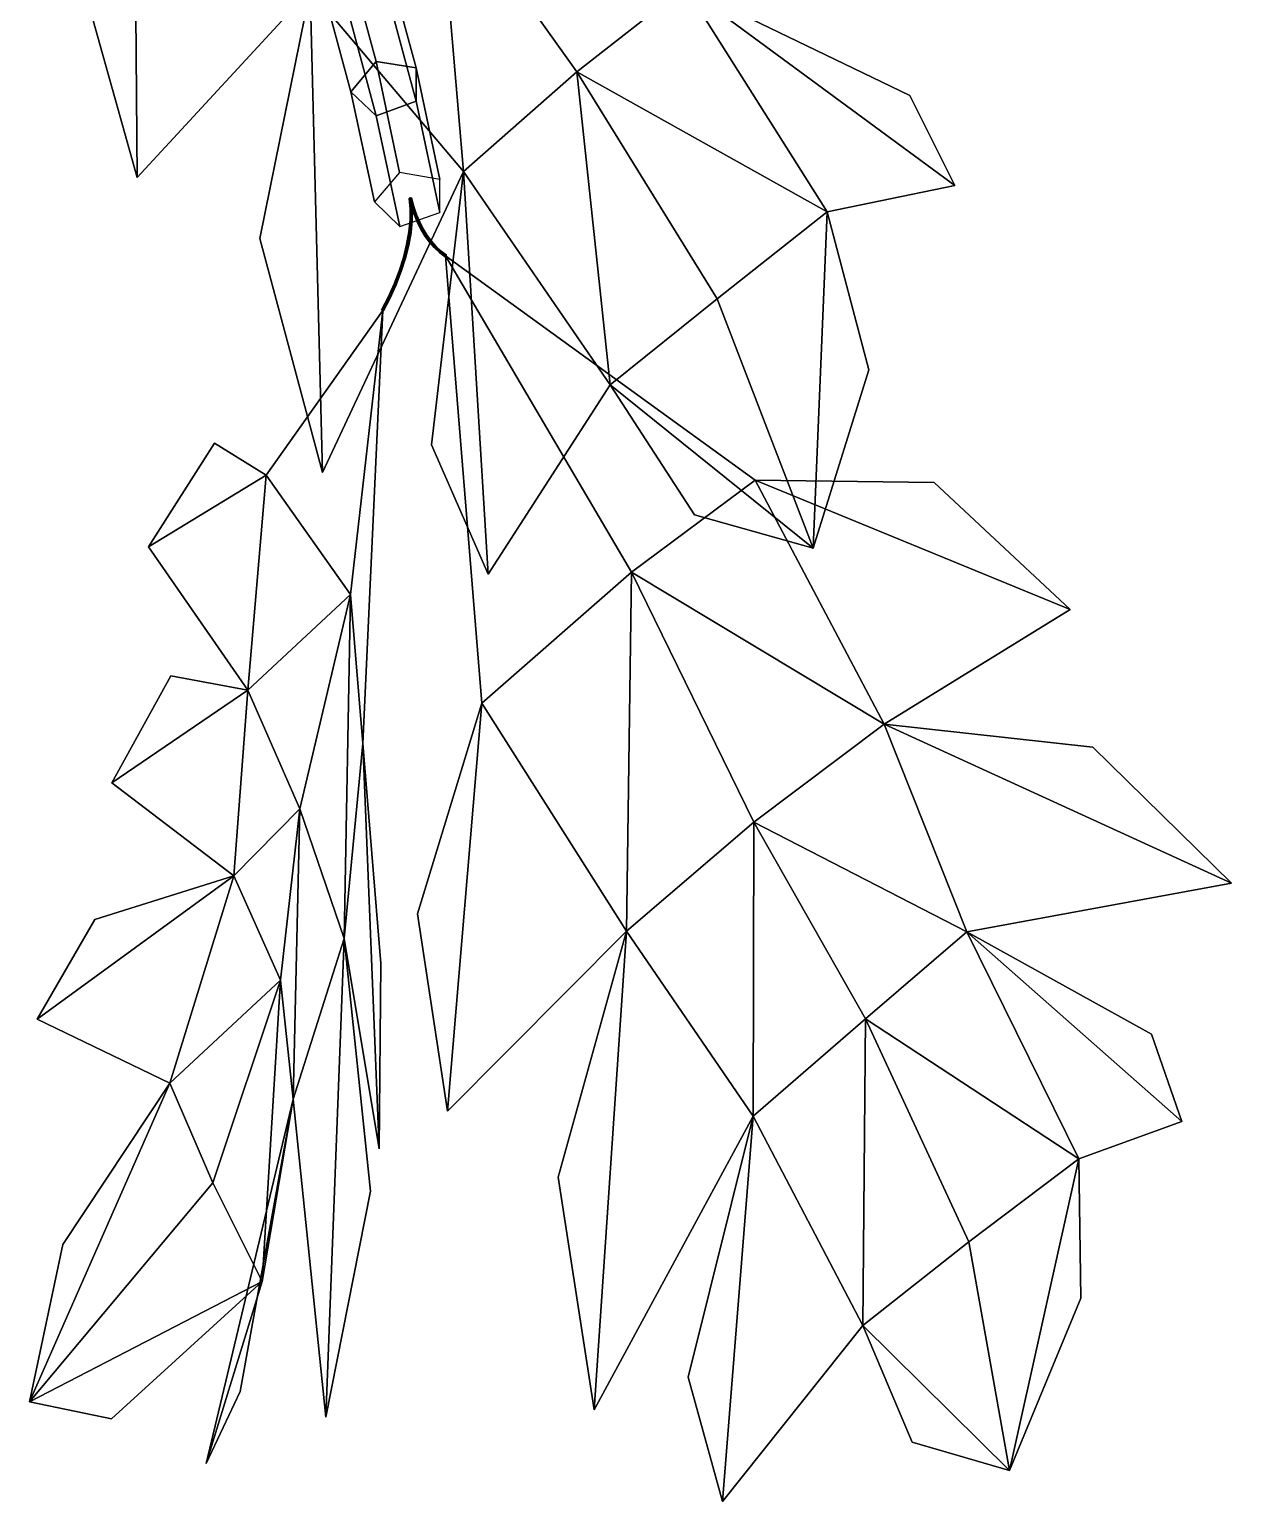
# Model space of a CAD drawing. Header units: metres. Extents: x -349 to 464, y -383 to 362.
# Drawn here: x 425.34 to 464.12, y -76.28 to -28.77 of the extents above; entities that cross this region are included whole.
import ezdxf

# ---------------------------------------------------------------- set-up
doc = ezdxf.new("R2010")
doc.units = ezdxf.units.M

msp = doc.modelspace()

# ---------------------------------------------------------------- linework, layer by layer
at = {"layer": 'Breeder_Leaf', "color": 3}
for points in [[(428.82, -33.5397, 466.7415), (426.9954, -27.04291, 465.3365), (428.7044, -20.2438, 466.8468)], [(428.82, -33.5397, 466.7415), (428.7044, -20.2438, 466.8468), (426.9954, -27.04291, 465.3365)], [(434.401, -27.4886, 468.5186), (428.82, -33.5397, 466.7415), (428.7044, -20.2438, 466.8468)], [(434.401, -27.4886, 468.5186), (428.7044, -20.2438, 466.8468), (428.82, -33.5397, 466.7415)], [(438.5322, -23.8717, 470.3829), (439.3485, -33.355, 470.0536), (434.401, -27.4886, 468.5186)], [(438.5322, -23.8717, 470.3829), (434.401, -27.4886, 468.5186), (439.3485, -33.355, 470.0536)], [(446.4919, -27.3889, 474.3857), (442.9977, -30.132, 471.6756), (438.5322, -23.8717, 470.3829)], [(446.4919, -27.3889, 474.3857), (438.5322, -23.8717, 470.3829), (442.9977, -30.132, 471.6756)], [(438.5322, -23.8717, 470.3829), (442.9977, -30.132, 471.6756), (439.3485, -33.355, 470.0536)], [(438.5322, -23.8717, 470.3829), (439.3485, -33.355, 470.0536), (442.9977, -30.132, 471.6756)], [(434.7997, -43.06927, 468.4941), (432.7714, -35.5153, 467.6176), (434.401, -27.4886, 468.5186)], [(434.7997, -43.06927, 468.4941), (434.401, -27.4886, 468.5186), (432.7714, -35.5153, 467.6176)], [(439.3485, -33.355, 470.0536), (434.7997, -43.06927, 468.4941), (434.401, -27.4886, 468.5186)], [(439.3485, -33.355, 470.0536), (434.401, -27.4886, 468.5186), (434.7997, -43.06927, 468.4941)], [(446.4919, -27.3889, 474.3857), (451.0729, -34.6493, 475.8462), (442.9977, -30.132, 471.6756)], [(446.4919, -27.3889, 474.3857), (442.9977, -30.132, 471.6756), (451.0729, -34.6493, 475.8462)], [(446.4919, -27.3889, 474.3857), (455.1978, -33.8038, 480.9997), (451.0729, -34.6493, 475.8462)], [(446.4919, -27.3889, 474.3857), (451.0729, -34.6493, 475.8462), (455.1978, -33.8038, 480.9997)], [(446.4919, -27.3889, 474.3857), (453.741, -30.9011, 479.7936), (455.1978, -33.8038, 480.9997)], [(446.4919, -27.3889, 474.3857), (455.1978, -33.8038, 480.9997), (453.741, -30.9011, 479.7936)], [(442.9977, -30.132, 471.6756), (444.0746, -40.2385, 473.0685), (439.3485, -33.355, 470.0536)], [(442.9977, -30.132, 471.6756), (439.3485, -33.355, 470.0536), (444.0746, -40.2385, 473.0685)], [(451.0729, -34.6493, 475.8462), (447.5322, -37.4562, 474.5599), (442.9977, -30.132, 471.6756)], [(451.0729, -34.6493, 475.8462), (442.9977, -30.132, 471.6756), (447.5322, -37.4562, 474.5599)], [(442.9977, -30.132, 471.6756), (447.5322, -37.4562, 474.5599), (444.0746, -40.2385, 473.0685)], [(442.9977, -30.132, 471.6756), (444.0746, -40.2385, 473.0685), (447.5322, -37.4562, 474.5599)], [(440.1389, -46.3498, 473.6413), (438.312, -42.1727, 471.7141), (439.3485, -33.355, 470.0536)], [(440.1389, -46.3498, 473.6413), (439.3485, -33.355, 470.0536), (438.312, -42.1727, 471.7141)], [(444.0746, -40.2385, 473.0685), (440.1389, -46.3498, 473.6413), (439.3485, -33.355, 470.0536)], [(444.0746, -40.2385, 473.0685), (439.3485, -33.355, 470.0536), (440.1389, -46.3498, 473.6413)], [(451.0729, -34.6493, 475.8462), (450.6258, -45.5103, 480.8827), (447.5322, -37.4562, 474.5599)], [(451.0729, -34.6493, 475.8462), (447.5322, -37.4562, 474.5599), (450.6258, -45.5103, 480.8827)], [(451.0729, -34.6493, 475.8462), (452.4189, -39.7538, 480.8511), (450.6258, -45.5103, 480.8827)], [(451.0729, -34.6493, 475.8462), (450.6258, -45.5103, 480.8827), (452.4189, -39.7538, 480.8511)], [(448.7532, -43.3095, 513.3763), (444.7593, -46.2792, 509.761), (438.7642, -36.07356, 505.1475)], [(448.7532, -43.3095, 513.3763), (438.7642, -36.07356, 505.1475), (444.7593, -46.2792, 509.761)], [(438.7642, -36.07356, 505.1475), (444.7593, -46.2792, 509.761), (439.9302, -50.5149, 508.3003)], [(438.7642, -36.07356, 505.1475), (439.9302, -50.5149, 508.3003), (444.7593, -46.2792, 509.761)], [(447.5322, -37.4562, 474.5599), (450.6258, -45.5103, 480.8827), (444.0746, -40.2385, 473.0685)], [(447.5322, -37.4562, 474.5599), (444.0746, -40.2385, 473.0685), (450.6258, -45.5103, 480.8827)], [(436.7357, -37.8357, 503.046), (435.701, -47.00905, 494.3189), (432.9767, -43.153, 489.7249)], [(436.7357, -37.8357, 503.046), (432.9767, -43.153, 489.7249), (435.701, -47.00905, 494.3189)], [(436.0913, -51.8134, 498.1407), (435.701, -47.00905, 494.3189), (436.7357, -37.8357, 503.046)], [(436.0913, -51.8134, 498.1407), (436.7357, -37.8357, 503.046), (435.701, -47.00905, 494.3189)], [(450.6258, -45.5103, 480.8827), (446.7996, -44.4315, 477.5322), (444.0746, -40.2385, 473.0685)], [(450.6258, -45.5103, 480.8827), (444.0746, -40.2385, 473.0685), (446.7996, -44.4315, 477.5322)], [(429.1825, -45.4708, 477.1935), (431.3107, -42.1173, 482.827), (432.9767, -43.153, 489.7249)], [(429.1825, -45.4708, 477.1935), (432.9767, -43.153, 489.7249), (431.3107, -42.1173, 482.827)], [(432.3865, -50.09273, 483.4619), (429.1825, -45.4708, 477.1935), (432.9767, -43.153, 489.7249)], [(432.3865, -50.09273, 483.4619), (432.9767, -43.153, 489.7249), (429.1825, -45.4708, 477.1935)], [(435.701, -47.00905, 494.3189), (432.3865, -50.09273, 483.4619), (432.9767, -43.153, 489.7249)], [(435.701, -47.00905, 494.3189), (432.9767, -43.153, 489.7249), (432.3865, -50.09273, 483.4619)], [(448.7532, -43.3095, 513.3763), (452.9103, -51.1935, 516.2477), (444.7593, -46.2792, 509.761)], [(448.7532, -43.3095, 513.3763), (444.7593, -46.2792, 509.761), (452.9103, -51.1935, 516.2477)], [(448.7532, -43.3095, 513.3763), (458.915, -47.49, 520.7975), (452.9103, -51.1935, 516.2477)], [(448.7532, -43.3095, 513.3763), (452.9103, -51.1935, 516.2477), (458.915, -47.49, 520.7975)], [(448.7532, -43.3095, 513.3763), (454.525, -43.39, 517.684), (458.915, -47.49, 520.7975)], [(448.7532, -43.3095, 513.3763), (458.915, -47.49, 520.7975), (454.525, -43.39, 517.684)], [(444.7593, -46.2792, 509.761), (444.6016, -57.8762, 511.7242), (439.9302, -50.5149, 508.3003)], [(444.7593, -46.2792, 509.761), (439.9302, -50.5149, 508.3003), (444.6016, -57.8762, 511.7242)], [(444.7593, -46.2792, 509.761), (448.7074, -54.3573, 513.8183), (444.6016, -57.8762, 511.7242)], [(444.7593, -46.2792, 509.761), (444.6016, -57.8762, 511.7242), (448.7074, -54.3573, 513.8183)], [(452.9103, -51.1935, 516.2477), (448.7074, -54.3573, 513.8183), (444.7593, -46.2792, 509.761)], [(452.9103, -51.1935, 516.2477), (444.7593, -46.2792, 509.761), (448.7074, -54.3573, 513.8183)], [(435.701, -47.00905, 494.3189), (434.0594, -53.925, 487.4794), (432.3865, -50.09273, 483.4619)], [(435.701, -47.00905, 494.3189), (432.3865, -50.09273, 483.4619), (434.0594, -53.925, 487.4794)], [(435.494, -58.103, 491.2293), (434.0594, -53.925, 487.4794), (435.701, -47.00905, 494.3189)], [(435.494, -58.103, 491.2293), (435.701, -47.00905, 494.3189), (434.0594, -53.925, 487.4794)], [(436.0913, -51.8134, 498.1407), (435.494, -58.103, 491.2293), (435.701, -47.00905, 494.3189)], [(436.0913, -51.8134, 498.1407), (435.701, -47.00905, 494.3189), (435.494, -58.103, 491.2293)], [(427.9947, -53.08286, 468.8097), (429.9054, -49.6278, 475.6182), (432.3865, -50.09273, 483.4619)], [(427.9947, -53.08286, 468.8097), (432.3865, -50.09273, 483.4619), (429.9054, -49.6278, 475.6182)], [(431.9329, -56.08727, 478.451), (427.9947, -53.08286, 468.8097), (432.3865, -50.09273, 483.4619)], [(431.9329, -56.08727, 478.451), (432.3865, -50.09273, 483.4619), (427.9947, -53.08286, 468.8097)], [(434.0594, -53.925, 487.4794), (431.9329, -56.08727, 478.451), (432.3865, -50.09273, 483.4619)], [(434.0594, -53.925, 487.4794), (432.3865, -50.09273, 483.4619), (431.9329, -56.08727, 478.451)], [(438.8315, -63.686, 509.7565), (437.8569, -57.3104, 507.3246), (439.9302, -50.5149, 508.3003)], [(438.8315, -63.686, 509.7565), (439.9302, -50.5149, 508.3003), (437.8569, -57.3104, 507.3246)], [(444.6016, -57.8762, 511.7242), (438.8315, -63.686, 509.7565), (439.9302, -50.5149, 508.3003)], [(444.6016, -57.8762, 511.7242), (439.9302, -50.5149, 508.3003), (438.8315, -63.686, 509.7565)], [(452.9103, -51.1935, 516.2477), (455.5849, -57.8946, 519.4695), (448.7074, -54.3573, 513.8183)], [(452.9103, -51.1935, 516.2477), (448.7074, -54.3573, 513.8183), (455.5849, -57.8946, 519.4695)], [(452.9103, -51.1935, 516.2477), (464.1228, -56.3164, 525.9161), (455.5849, -57.8946, 519.4695)], [(452.9103, -51.1935, 516.2477), (455.5849, -57.8946, 519.4695), (464.1228, -56.3164, 525.9161)], [(452.9103, -51.1935, 516.2477), (459.6455, -51.9327, 520.91), (464.1228, -56.3164, 525.9161)], [(452.9103, -51.1935, 516.2477), (464.1228, -56.3164, 525.9161), (459.6455, -51.9327, 520.91)], [(436.0913, -51.8134, 498.1407), (436.6211, -64.8938, 496.0344), (435.494, -58.103, 491.2293)], [(436.0913, -51.8134, 498.1407), (435.494, -58.103, 491.2293), (436.6211, -64.8938, 496.0344)], [(436.0913, -51.8134, 498.1407), (436.6715, -58.9141, 499.1992), (436.6211, -64.8938, 496.0344)], [(436.0913, -51.8134, 498.1407), (436.6211, -64.8938, 496.0344), (436.6715, -58.9141, 499.1992)], [(434.0594, -53.925, 487.4794), (433.439, -59.4556, 482.0176), (431.9329, -56.08727, 478.451)], [(434.0594, -53.925, 487.4794), (431.9329, -56.08727, 478.451), (433.439, -59.4556, 482.0176)], [(433.8454, -63.2957, 485.5058), (433.439, -59.4556, 482.0176), (434.0594, -53.925, 487.4794)], [(433.8454, -63.2957, 485.5058), (434.0594, -53.925, 487.4794), (433.439, -59.4556, 482.0176)], [(435.494, -58.103, 491.2293), (433.8454, -63.2957, 485.5058), (434.0594, -53.925, 487.4794)], [(435.494, -58.103, 491.2293), (434.0594, -53.925, 487.4794), (433.8454, -63.2957, 485.5058)], [(448.7074, -54.3573, 513.8183), (448.6852, -63.8376, 514.73), (444.6016, -57.8762, 511.7242)], [(448.7074, -54.3573, 513.8183), (444.6016, -57.8762, 511.7242), (448.6852, -63.8376, 514.73)], [(448.7074, -54.3573, 513.8183), (452.3183, -60.7048, 516.5521), (448.6852, -63.8376, 514.73)], [(448.7074, -54.3573, 513.8183), (448.6852, -63.8376, 514.73), (452.3183, -60.7048, 516.5521)], [(455.5849, -57.8946, 519.4695), (452.3183, -60.7048, 516.5521), (448.7074, -54.3573, 513.8183)], [(455.5849, -57.8946, 519.4695), (448.7074, -54.3573, 513.8183), (452.3183, -60.7048, 516.5521)], [(429.8701, -62.7761, 472.9911), (425.5899, -60.7093, 467.4617), (431.9329, -56.08727, 478.451)], [(429.8701, -62.7761, 472.9911), (431.9329, -56.08727, 478.451), (425.5899, -60.7093, 467.4617)], [(425.5899, -60.7093, 467.4617), (427.4515, -57.4986, 470.7368), (431.9329, -56.08727, 478.451)], [(425.5899, -60.7093, 467.4617), (431.9329, -56.08727, 478.451), (427.4515, -57.4986, 470.7368)], [(433.439, -59.4556, 482.0176), (429.8701, -62.7761, 472.9911), (431.9329, -56.08727, 478.451)], [(433.439, -59.4556, 482.0176), (431.9329, -56.08727, 478.451), (429.8701, -62.7761, 472.9911)], [(443.5575, -73.3168, 513.5713), (442.3979, -65.8127, 511.5005), (444.6016, -57.8762, 511.7242)], [(443.5575, -73.3168, 513.5713), (444.6016, -57.8762, 511.7242), (442.3979, -65.8127, 511.5005)], [(448.6852, -63.8376, 514.73), (443.5575, -73.3168, 513.5713), (444.6016, -57.8762, 511.7242)], [(448.6852, -63.8376, 514.73), (444.6016, -57.8762, 511.7242), (443.5575, -73.3168, 513.5713)], [(455.5849, -57.8946, 519.4695), (459.1908, -65.2177, 522.5029), (452.3183, -60.7048, 516.5521)], [(455.5849, -57.8946, 519.4695), (452.3183, -60.7048, 516.5521), (459.1908, -65.2177, 522.5029)], [(455.5849, -57.8946, 519.4695), (462.5207, -64.01406, 528.1376), (459.1908, -65.2177, 522.5029)], [(455.5849, -57.8946, 519.4695), (459.1908, -65.2177, 522.5029), (462.5207, -64.01406, 528.1376)], [(455.5849, -57.8946, 519.4695), (461.5446, -61.1939, 526.3781), (462.5207, -64.01406, 528.1376)], [(455.5849, -57.8946, 519.4695), (462.5207, -64.01406, 528.1376), (461.5446, -61.1939, 526.3781)], [(435.494, -58.103, 491.2293), (434.9057, -73.5597, 488.7414), (433.8454, -63.2957, 485.5058)], [(435.494, -58.103, 491.2293), (433.8454, -63.2957, 485.5058), (434.9057, -73.5597, 488.7414)], [(435.494, -58.103, 491.2293), (436.3428, -66.2671, 491.7541), (434.9057, -73.5597, 488.7414)], [(435.494, -58.103, 491.2293), (434.9057, -73.5597, 488.7414), (436.3428, -66.2671, 491.7541)], [(433.439, -59.4556, 482.0176), (431.2534, -65.9922, 476.0998), (429.8701, -62.7761, 472.9911)], [(433.439, -59.4556, 482.0176), (429.8701, -62.7761, 472.9911), (431.2534, -65.9922, 476.0998)], [(432.8521, -69.1769, 479.1611), (431.2534, -65.9922, 476.0998), (433.439, -59.4556, 482.0176)], [(432.8521, -69.1769, 479.1611), (433.439, -59.4556, 482.0176), (431.2534, -65.9922, 476.0998)], [(433.8454, -63.2957, 485.5058), (432.8521, -69.1769, 479.1611), (433.439, -59.4556, 482.0176)], [(433.8454, -63.2957, 485.5058), (433.439, -59.4556, 482.0176), (432.8521, -69.1769, 479.1611)], [(452.3183, -60.7048, 516.5521), (452.2258, -70.5976, 519.2658), (448.6852, -63.8376, 514.73)], [(452.3183, -60.7048, 516.5521), (448.6852, -63.8376, 514.73), (452.2258, -70.5976, 519.2658)], [(452.3183, -60.7048, 516.5521), (455.6503, -67.9036, 520.9793), (452.2258, -70.5976, 519.2658)], [(452.3183, -60.7048, 516.5521), (452.2258, -70.5976, 519.2658), (455.6503, -67.9036, 520.9793)], [(459.1908, -65.2177, 522.5029), (455.6503, -67.9036, 520.9793), (452.3183, -60.7048, 516.5521)], [(459.1908, -65.2177, 522.5029), (452.3183, -60.7048, 516.5521), (455.6503, -67.9036, 520.9793)], [(431.2534, -65.9922, 476.0998), (425.34, -73.06694, 470.6779), (429.8701, -62.7761, 472.9911)], [(431.2534, -65.9922, 476.0998), (429.8701, -62.7761, 472.9911), (425.34, -73.06694, 470.6779)], [(425.34, -73.06694, 470.6779), (426.4135, -67.9813, 470.5639), (429.8701, -62.7761, 472.9911)], [(425.34, -73.06694, 470.6779), (429.8701, -62.7761, 472.9911), (426.4135, -67.9813, 470.5639)], [(433.8454, -63.2957, 485.5058), (431.045, -75.05787, 481.6983), (432.8521, -69.1769, 479.1611)], [(433.8454, -63.2957, 485.5058), (432.8521, -69.1769, 479.1611), (431.045, -75.05787, 481.6983)], [(433.8454, -63.2957, 485.5058), (432.1355, -72.7297, 484.0205), (431.045, -75.05787, 481.6983)], [(433.8454, -63.2957, 485.5058), (431.045, -75.05787, 481.6983), (432.1355, -72.7297, 484.0205)], [(447.7012, -76.2823, 519.8799), (446.5916, -72.2682, 517.2049), (448.6852, -63.8376, 514.73)], [(447.7012, -76.2823, 519.8799), (448.6852, -63.8376, 514.73), (446.5916, -72.2682, 517.2049)], [(452.2258, -70.5976, 519.2658), (447.7012, -76.2823, 519.8799), (448.6852, -63.8376, 514.73)], [(452.2258, -70.5976, 519.2658), (448.6852, -63.8376, 514.73), (447.7012, -76.2823, 519.8799)], [(459.1908, -65.2177, 522.5029), (456.9609, -75.2753, 528.6184), (455.6503, -67.9036, 520.9793)], [(459.1908, -65.2177, 522.5029), (455.6503, -67.9036, 520.9793), (456.9609, -75.2753, 528.6184)], [(459.1908, -65.2177, 522.5029), (459.2613, -69.7164, 528.2191), (456.9609, -75.2753, 528.6184)], [(459.1908, -65.2177, 522.5029), (456.9609, -75.2753, 528.6184), (459.2613, -69.7164, 528.2191)], [(432.8521, -69.1769, 479.1611), (425.34, -73.06694, 470.6779), (431.2534, -65.9922, 476.0998)], [(432.8521, -69.1769, 479.1611), (431.2534, -65.9922, 476.0998), (425.34, -73.06694, 470.6779)], [(455.6503, -67.9036, 520.9793), (456.9609, -75.2753, 528.6184), (452.2258, -70.5976, 519.2658)], [(455.6503, -67.9036, 520.9793), (452.2258, -70.5976, 519.2658), (456.9609, -75.2753, 528.6184)], [(432.8521, -69.1769, 479.1611), (427.9851, -73.6117, 476.0686), (425.34, -73.06694, 470.6779)], [(432.8521, -69.1769, 479.1611), (425.34, -73.06694, 470.6779), (427.9851, -73.6117, 476.0686)], [(456.9609, -75.2753, 528.6184), (453.8211, -74.3646, 524.5759), (452.2258, -70.5976, 519.2658)], [(456.9609, -75.2753, 528.6184), (452.2258, -70.5976, 519.2658), (453.8211, -74.3646, 524.5759)]]:
    msp.add_3dface(points, dxfattribs=at)
at = {"layer": 'Breeder_Petiole', "color": 3}
for points in [[(435.5666, -26.2702, 493.5556), (436.5209, -29.8047, 497.9373), (435.7134, -30.7772, 497.3287), (434.7657, -27.2639, 492.9732)], [(436.8514, -26.4405, 493.083), (437.8135, -30.00154, 497.4972), (436.5209, -29.8047, 497.9373), (435.5666, -26.2702, 493.5556)], [(436.8566, -27.5185, 492.2222), (437.8168, -31.07495, 496.6305), (437.8135, -30.00154, 497.4972), (436.8514, -26.4405, 493.083)], [(434.7657, -27.2639, 492.9732), (435.7134, -30.7772, 497.3287), (436.5263, -31.5515, 496.527), (435.5749, -28.02457, 492.1547)], [(435.5749, -28.02457, 492.1547), (436.5263, -31.5515, 496.527), (437.8168, -31.07495, 496.6305), (436.8566, -27.5185, 492.2222)], [(436.5209, -29.8047, 497.9373), (437.2819, -33.3825, 502.3218), (436.4689, -34.3333, 501.687), (435.7134, -30.7772, 497.3287)], [(437.8135, -30.00154, 497.4972), (438.5807, -33.6061, 501.914), (437.2819, -33.3825, 502.3218), (436.5209, -29.8047, 497.9373)], [(437.8168, -31.07495, 496.6305), (438.5825, -34.6748, 501.0416), (438.5807, -33.6061, 501.914), (437.8135, -30.00154, 497.4972)], [(435.7134, -30.7772, 497.3287), (436.4689, -34.3333, 501.687), (437.2848, -35.1217, 500.9021), (436.5263, -31.5515, 496.527)], [(436.5263, -31.5515, 496.527), (437.2848, -35.1217, 500.9021), (438.5825, -34.6748, 501.0416), (437.8168, -31.07495, 496.6305)], [(437.6239, -34.1949, 501.6034), (437.6527, -34.525, 501.934), (437.6243, -34.5535, 501.908), (437.5954, -34.2236, 501.5772)], [(437.6234, -34.1922, 501.6003), (437.6991, -34.4698, 501.9695), (437.6717, -34.5037, 501.9496), (437.5958, -34.2263, 501.5803)], [(437.668, -34.1994, 501.5857), (437.7433, -34.477, 501.955), (437.6991, -34.4698, 501.9695), (437.6234, -34.1922, 501.6003)], [(437.6687, -34.2037, 501.5907), (437.6972, -34.5338, 501.9214), (437.6527, -34.525, 501.934), (437.6239, -34.1949, 501.6034)], [(437.6683, -34.2374, 501.5572), (437.7437, -34.5146, 501.9267), (437.7433, -34.477, 501.955), (437.668, -34.1994, 501.5857)], [(437.6683, -34.2374, 501.5572), (437.6968, -34.5671, 501.8881), (437.6972, -34.5338, 501.9214), (437.6687, -34.2037, 501.5907)], [(437.5954, -34.2236, 501.5772), (437.6243, -34.5535, 501.908), (437.652, -34.5793, 501.8799), (437.6232, -34.2496, 501.5489)], [(437.5958, -34.2263, 501.5803), (437.6717, -34.5037, 501.9496), (437.6996, -34.531, 501.9234), (437.624, -34.2539, 501.5539)], [(437.6527, -34.525, 501.934), (437.6474, -34.8889, 502.2329), (437.6191, -34.9129, 502.2032), (437.6243, -34.5535, 501.908)], [(437.6243, -34.5535, 501.908), (437.6191, -34.9129, 502.2032), (437.6466, -34.9372, 502.1741), (437.652, -34.5793, 501.8799)], [(437.6232, -34.2496, 501.5489), (437.652, -34.5793, 501.8799), (437.6968, -34.5671, 501.8881), (437.6683, -34.2374, 501.5572)], [(437.624, -34.2539, 501.5539), (437.6996, -34.531, 501.9234), (437.7437, -34.5146, 501.9267), (437.6683, -34.2374, 501.5572)], [(437.652, -34.5793, 501.8799), (437.6466, -34.9372, 502.1741), (437.6911, -34.9286, 502.1854), (437.6968, -34.5671, 501.8881)], [(437.6972, -34.5338, 501.9214), (437.6916, -34.8989, 502.2215), (437.6474, -34.8889, 502.2329), (437.6527, -34.525, 501.934)], [(437.6991, -34.4698, 501.9695), (437.7877, -34.7301, 502.3468), (437.7609, -34.7651, 502.3289), (437.6717, -34.5037, 501.9496)], [(437.6717, -34.5037, 501.9496), (437.7609, -34.7651, 502.3289), (437.7887, -34.7926, 502.3035), (437.6996, -34.531, 501.9234)], [(437.6968, -34.5671, 501.8881), (437.6911, -34.9286, 502.1854), (437.6916, -34.8989, 502.2215), (437.6972, -34.5338, 501.9214)], [(437.7433, -34.477, 501.955), (437.8314, -34.7368, 502.3319), (437.7877, -34.7301, 502.3468), (437.6991, -34.4698, 501.9695)], [(437.6996, -34.531, 501.9234), (437.7887, -34.7926, 502.3035), (437.8321, -34.7753, 502.3052), (437.7437, -34.5146, 501.9267)], [(437.7437, -34.5146, 501.9267), (437.8321, -34.7753, 502.3052), (437.8314, -34.7368, 502.3319), (437.7433, -34.477, 501.955)], [(437.6474, -34.8889, 502.2329), (437.6079, -35.2792, 502.4935), (437.5802, -35.2984, 502.4605), (437.6191, -34.9129, 502.2032)], [(437.6191, -34.9129, 502.2032), (437.5802, -35.2984, 502.4605), (437.6075, -35.3211, 502.4307), (437.6466, -34.9372, 502.1741)], [(437.6466, -34.9372, 502.1741), (437.6075, -35.3211, 502.4307), (437.6514, -35.3163, 502.4446), (437.6911, -34.9286, 502.1854)], [(437.6916, -34.8989, 502.2215), (437.6517, -35.2905, 502.4832), (437.6079, -35.2792, 502.4935), (437.6474, -34.8889, 502.2329)], [(437.6911, -34.9286, 502.1854), (437.6514, -35.3163, 502.4446), (437.6517, -35.2905, 502.4832), (437.6916, -34.8989, 502.2215)], [(437.7877, -34.7301, 502.3468), (437.889, -34.9733, 502.7322), (437.8629, -35.00926, 502.7165), (437.7609, -34.7651, 502.3289)], [(437.7609, -34.7651, 502.3289), (437.8629, -35.00926, 502.7165), (437.8907, -35.03695, 502.6917), (437.7887, -34.7926, 502.3035)], [(437.8314, -34.7368, 502.3319), (437.9323, -34.9796, 502.7169), (437.889, -34.9733, 502.7322), (437.7877, -34.7301, 502.3468)], [(437.7887, -34.7926, 502.3035), (437.8907, -35.03695, 502.6917), (437.9333, -35.01874, 502.692), (437.8321, -34.7753, 502.3052)], [(437.8321, -34.7753, 502.3052), (437.9333, -35.01874, 502.692), (437.9323, -34.9796, 502.7169), (437.8314, -34.7368, 502.3319)], [(437.889, -34.9733, 502.7322), (438.0029, -35.1987, 503.1249), (437.9775, -35.2355, 503.1111), (437.8629, -35.00926, 502.7165)], [(437.8629, -35.00926, 502.7165), (437.9775, -35.2355, 503.1111), (438.0052, -35.2633, 503.0872), (437.8907, -35.03695, 502.6917)], [(437.9323, -34.9796, 502.7169), (438.0457, -35.2046, 503.1091), (438.0029, -35.1987, 503.1249), (437.889, -34.9733, 502.7322)], [(437.8907, -35.03695, 502.6917), (438.0052, -35.2633, 503.0872), (438.0471, -35.2443, 503.0859), (437.9333, -35.01874, 502.692)], [(437.9333, -35.01874, 502.692), (438.0471, -35.2443, 503.0859), (438.0457, -35.2046, 503.1091), (437.9323, -34.9796, 502.7169)], [(437.6079, -35.2792, 502.4935), (437.5348, -35.69, 502.7118), (437.5079, -35.7042, 502.6762), (437.5802, -35.2984, 502.4605)], [(437.5802, -35.2984, 502.4605), (437.5079, -35.7042, 502.6762), (437.5352, -35.7252, 502.6457), (437.6075, -35.3211, 502.4307)], [(437.6517, -35.2905, 502.4832), (437.578, -35.7027, 502.7025), (437.5348, -35.69, 502.7118), (437.6079, -35.2792, 502.4935)], [(437.6075, -35.3211, 502.4307), (437.5352, -35.7252, 502.6457), (437.5783, -35.7243, 502.6619), (437.6514, -35.3163, 502.4446)], [(437.6514, -35.3163, 502.4446), (437.5783, -35.7243, 502.6619), (437.578, -35.7027, 502.7025), (437.6517, -35.2905, 502.4832)], [(438.0029, -35.1987, 503.1249), (438.1291, -35.4058, 503.5239), (438.1045, -35.4434, 503.5121), (437.9775, -35.2355, 503.1111)], [(437.9775, -35.2355, 503.1111), (438.1045, -35.4434, 503.5121), (438.1322, -35.4713, 503.4889), (438.0052, -35.2633, 503.0872)], [(438.0457, -35.2046, 503.1091), (438.1714, -35.4114, 503.5076), (438.1291, -35.4058, 503.5239), (438.0029, -35.1987, 503.1249)], [(438.0052, -35.2633, 503.0872), (438.1322, -35.4713, 503.4889), (438.1733, -35.4516, 503.4861), (438.0471, -35.2443, 503.0859)], [(438.0471, -35.2443, 503.0859), (438.1733, -35.4516, 503.4861), (438.1714, -35.4114, 503.5076), (438.0457, -35.2046, 503.1091)], [(438.1291, -35.4058, 503.5239), (438.2673, -35.5941, 503.9281), (438.2435, -35.6324, 503.9185), (438.1045, -35.4434, 503.5121)], [(438.1045, -35.4434, 503.5121), (438.2435, -35.6324, 503.9185), (438.2712, -35.6604, 503.896), (438.1322, -35.4713, 503.4889)], [(438.1714, -35.4114, 503.5076), (438.3091, -35.5994, 503.9114), (438.2673, -35.5941, 503.9281), (438.1291, -35.4058, 503.5239)], [(438.1322, -35.4713, 503.4889), (438.2712, -35.6604, 503.896), (438.3115, -35.6401, 503.8917), (438.1733, -35.4516, 503.4861)], [(438.1733, -35.4516, 503.4861), (438.3115, -35.6401, 503.8917), (438.3091, -35.5994, 503.9114), (438.1714, -35.4114, 503.5076)], [(438.2673, -35.5941, 503.9281), (438.4171, -35.7632, 504.3367), (438.3942, -35.802, 504.3291), (438.2435, -35.6324, 503.9185)], [(438.2435, -35.6324, 503.9185), (438.3942, -35.802, 504.3291), (438.4219, -35.83, 504.3074), (438.2712, -35.6604, 503.896)], [(438.3091, -35.5994, 503.9114), (438.4584, -35.7682, 504.3196), (438.4171, -35.7632, 504.3367), (438.2673, -35.5941, 503.9281)], [(438.3115, -35.6401, 503.8917), (438.4613, -35.8092, 504.3015), (438.4584, -35.7682, 504.3196), (438.3091, -35.5994, 503.9114)], [(437.5348, -35.69, 502.7118), (437.4291, -36.1151, 502.8846), (437.4036, -36.1241, 502.8469), (437.5079, -35.7042, 502.6762)], [(437.5079, -35.7042, 502.6762), (437.4036, -36.1241, 502.8469), (437.431, -36.1435, 502.8159), (437.5352, -35.7252, 502.6457)], [(437.578, -35.7027, 502.7025), (437.4717, -36.1292, 502.8761), (437.4291, -36.1151, 502.8846), (437.5348, -35.69, 502.7118)], [(437.5352, -35.7252, 502.6457), (437.431, -36.1435, 502.8159), (437.4729, -36.1467, 502.8339), (437.5783, -35.7243, 502.6619)], [(437.5783, -35.7243, 502.6619), (437.4729, -36.1467, 502.8339), (437.4717, -36.1292, 502.8761), (437.578, -35.7027, 502.7025)], [(438.2712, -35.6604, 503.896), (438.4219, -35.83, 504.3074), (438.4613, -35.8092, 504.3015), (438.3115, -35.6401, 503.8917)], [(438.4171, -35.7632, 504.3367), (438.5782, -35.9126, 504.7487), (438.5563, -35.9519, 504.7431), (438.3942, -35.802, 504.3291)], [(438.3942, -35.802, 504.3291), (438.5563, -35.9519, 504.7431), (438.584, -35.9799, 504.7221), (438.4219, -35.83, 504.3074)], [(438.4584, -35.7682, 504.3196), (438.619, -35.9173, 504.7311), (438.5782, -35.9126, 504.7487), (438.4171, -35.7632, 504.3367)], [(438.4219, -35.83, 504.3074), (438.584, -35.9799, 504.7221), (438.6225, -35.9587, 504.7148), (438.4613, -35.8092, 504.3015)], [(438.4613, -35.8092, 504.3015), (438.6225, -35.9587, 504.7148), (438.619, -35.9173, 504.7311), (438.4584, -35.7682, 504.3196)], [(438.5782, -35.9126, 504.7487), (438.7502, -36.04183, 505.1631), (438.729, -36.08177, 505.1595), (438.5563, -35.9519, 504.7431)], [(438.5563, -35.9519, 504.7431), (438.729, -36.08177, 505.1595), (438.7569, -36.1099, 505.1391), (438.584, -35.9799, 504.7221)], [(438.619, -35.9173, 504.7311), (438.7907, -36.04633, 505.145), (438.7502, -36.04183, 505.1631), (438.5782, -35.9126, 504.7487)], [(438.584, -35.9799, 504.7221), (438.7569, -36.1099, 505.1391), (438.7948, -36.08821, 505.1302), (438.6225, -35.9587, 504.7148)], [(438.6225, -35.9587, 504.7148), (438.7948, -36.08821, 505.1302), (438.7907, -36.04633, 505.145), (438.619, -35.9173, 504.7311)], [(437.2925, -36.5482, 503.0093), (437.1271, -36.9826, 503.084), (437.1052, -36.9812, 503.0439), (437.2686, -36.5519, 502.9701)], [(437.2686, -36.5519, 502.9701), (437.1052, -36.9812, 503.0439), (437.1331, -36.9973, 503.0126), (437.2963, -36.5697, 502.9389)], [(437.3344, -36.5637, 503.0014), (437.168, -36.9996, 503.0765), (437.1271, -36.9826, 503.084), (437.2925, -36.5482, 503.0093)], [(437.2963, -36.5697, 502.9389), (437.1331, -36.9973, 503.0126), (437.1718, -37.00859, 503.0326), (437.3367, -36.5769, 502.9581)], [(437.3367, -36.5769, 502.9581), (437.1718, -37.00859, 503.0326), (437.168, -36.9996, 503.0765), (437.3344, -36.5637, 503.0014)], [(437.4291, -36.1151, 502.8846), (437.2925, -36.5482, 503.0093), (437.2686, -36.5519, 502.9701), (437.4036, -36.1241, 502.8469)], [(437.4036, -36.1241, 502.8469), (437.2686, -36.5519, 502.9701), (437.2963, -36.5697, 502.9389), (437.431, -36.1435, 502.8159)], [(437.4717, -36.1292, 502.8761), (437.3344, -36.5637, 503.0014), (437.2925, -36.5482, 503.0093), (437.4291, -36.1151, 502.8846)], [(437.431, -36.1435, 502.8159), (437.2963, -36.5697, 502.9389), (437.3367, -36.5769, 502.9581), (437.4729, -36.1467, 502.8339)], [(437.4729, -36.1467, 502.8339), (437.3367, -36.5769, 502.9581), (437.3344, -36.5637, 503.0014), (437.4717, -36.1292, 502.8761)], [(437.1271, -36.9826, 503.084), (436.9352, -37.412, 503.1076), (436.9156, -37.4054, 503.0672), (437.1052, -36.9812, 503.0439)], [(437.1052, -36.9812, 503.0439), (436.9156, -37.4054, 503.0672), (436.944, -37.4199, 503.036), (437.1331, -36.9973, 503.0126)], [(437.168, -36.9996, 503.0765), (436.9753, -37.4303, 503.1003), (436.9352, -37.412, 503.1076), (437.1271, -36.9826, 503.084)], [(437.1331, -36.9973, 503.0126), (436.944, -37.4199, 503.036), (436.9806, -37.4351, 503.0563), (437.1718, -37.00859, 503.0326)], [(437.1718, -37.00859, 503.0326), (436.9806, -37.4351, 503.0563), (436.9753, -37.4303, 503.1003), (437.168, -36.9996, 503.0765)], [(436.9352, -37.412, 503.1076), (436.7198, -37.8297, 503.08), (436.7025, -37.8182, 503.0396), (436.9156, -37.4054, 503.0672)], [(436.9156, -37.4054, 503.0672), (436.7025, -37.8182, 503.0396), (436.7316, -37.8311, 503.0084), (436.944, -37.4199, 503.036)], [(436.9753, -37.4303, 503.1003), (436.7591, -37.8495, 503.0727), (436.7198, -37.8297, 503.08), (436.9352, -37.412, 503.1076)], [(436.944, -37.4199, 503.036), (436.7316, -37.8311, 503.0084), (436.7664, -37.8503, 503.0287), (436.9806, -37.4351, 503.0563)], [(436.9806, -37.4351, 503.0563), (436.7664, -37.8503, 503.0287), (436.7591, -37.8495, 503.0727), (436.9753, -37.4303, 503.1003)]]:
    msp.add_3dface(points, dxfattribs=at)

doc.saveas('drawing.dxf')
